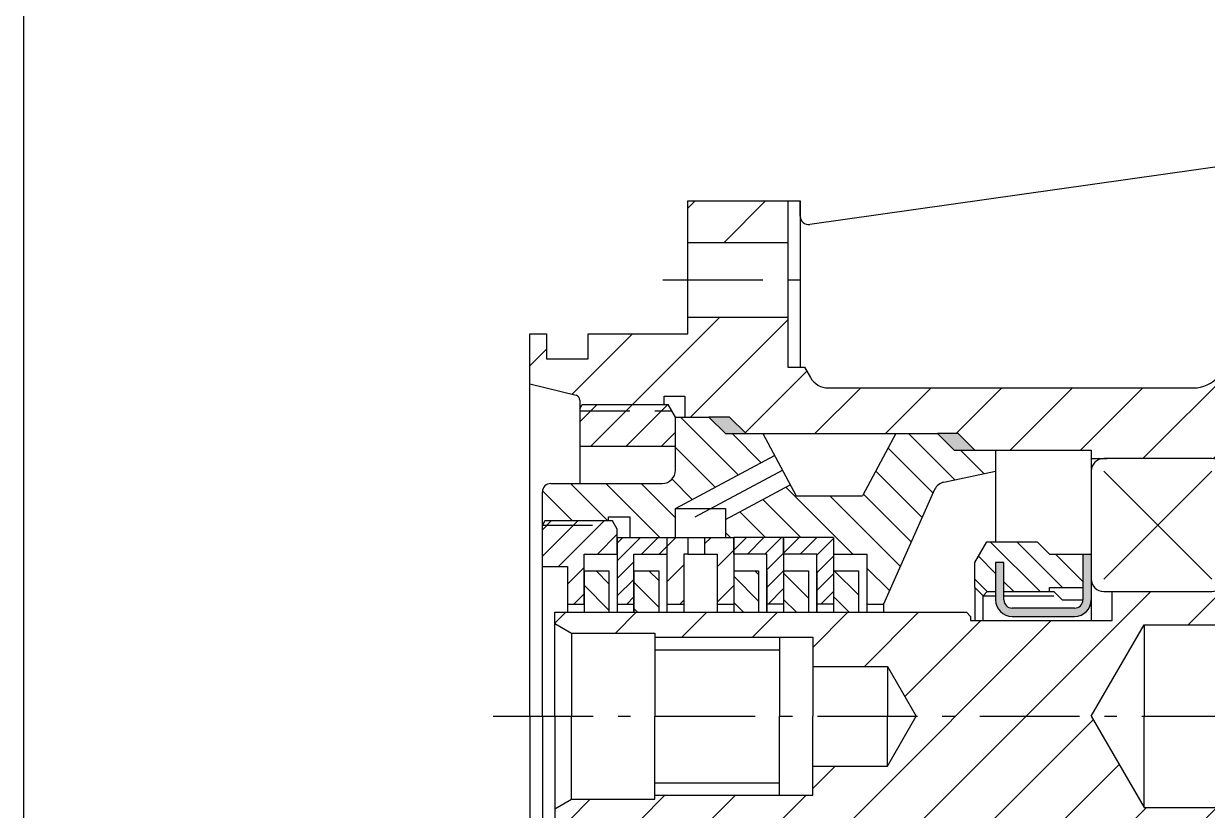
# Model space of a CAD drawing. Extents: x 0 to 841, y 0 to 594.
# Drawn here: x 440.5 to 535.4, y 468.1 to 531.2 of the extents above; entities that cross this region are included whole.
import ezdxf

# ---------------------------------------------------------------- set-up
doc = ezdxf.new("R2010")
doc.units = 0
doc.header["$MEASUREMENT"] = 0
for name, pattern in [('K5LT_AXLED', [13, 8, -2, 1, -2]), ('K5LT_BASIC', [0]), ('K5LT_DASHED', [6, 4, -2]), ('K5LT_THIN', [0])]:
    doc.linetypes.add(name, pattern=pattern)
doc.layers.add('LAYER0VIEW0', color=7, linetype='Continuous')
pattern_1 = [(45, (0, 0), (-1.414213562373095, 1.414213562373095), [])]
pattern_2 = [(45, (0, 0), (-0.7071067811865475, 0.7071067811865476), [])]
pattern_3 = [(-45, (0, 0), (1.060660171779821, 1.060660171779821), [])]
pattern_4 = [(-45, (0, 0), (1.414213562373095, 1.414213562373095), [])]
pattern_5 = [(45, (0, 0), (-2.82842712474619, 2.82842712474619), [])]

# ---------------------------------------------------------------- blocks, each defined once
blk = doc.blocks.new('*U165')
at = {"layer": 'LAYER0VIEW0', "color": 5, "linetype": 'K5LT_BASIC'}
for p, q in [((-1, 31.66666666666669), (-9.666666666666629, 31.66666666666669)), ((-10.66666666666663, 30.66666666666669), (-10.66666666666663, 22)), ((0, 22), (0, 30.66666666666669)), ((-9.666666666666629, 21), (-1, 21)), ((-9.666666666666629, 1), (-1, 1)), ((-10.66666666666663, -8.666666666666686), (-10.66666666666663, 0)), ((0, 0), (0, -8.666666666666686)), ((-1, -9.666666666666686), (-9.666666666666629, -9.666666666666686))]:
    blk.add_line(p, q, dxfattribs=at)
at = {"layer": 'LAYER0VIEW0', "color": 7, "linetype": 'K5LT_THIN'}
for p, q in [((-1, 22), (-9.666666666666629, 30.66666666666669)), ((-1, 30.66666666666669), (-9.666666666666629, 22)), ((-1, 0), (-9.666666666666629, -8.666666666666686)), ((-1, -8.666666666666686), (-9.666666666666629, 2.411265631607762e-16))]:
    blk.add_line(p, q, dxfattribs=at)
at = {"layer": 'LAYER0VIEW0', "color": 5, "linetype": 'K5LT_BASIC'}
for centre, start, end in [((-9.666666666666629, 30.66666666666669), 90, 180), ((-1, 30.66666666666669), 0, 90), ((-9.666666666666629, 22), 180, 270), ((-1, 22), 270, 0), ((-9.666666666666629, 0), 90, 180), ((-1, 0), 0, 90), ((-9.666666666666629, -8.666666666666686), 180, 270), ((-1, -8.666666666666686), 270, 0)]:
    blk.add_arc(centre, 1, start, end, dxfattribs=at)

msp = doc.modelspace()

# ---------------------------------------------------------------- hatches: boundary and pattern name
at = {"layer": 'LAYER0VIEW0'}
h = msp.add_hatch(dxfattribs=at)
h.set_pattern_fill('МЕТАЛЛ', color=256, style=0, pattern_type=0)
h.set_pattern_definition(pattern_5)
edge = h.paths.add_edge_path()
edge.add_line((598.8949684159678, 505.9637121768764), (610.2283017493011, 512.8446645578288))
edge.add_line((610.2283017493011, 512.8446645578288), (610.2283017493011, 515.8925242810399))
edge.add_arc((611.2949684159677, 515.8925242810399), 1.066666666666667, 450, 540, ccw=False)
edge.add_line((611.2949684159677, 516.9591909477066), (619.828301749301, 516.9591909477066))
edge.add_arc((619.8283017493012, 515.8925242810399), 1.066666666666667, 360, 450, ccw=False)
edge.add_line((620.8949684159678, 515.8925242810399), (620.8949684159678, 513.6258576143732))
edge.add_line((620.8949684159678, 513.6258576143732), (644.2283017493011, 513.6258576143732))
edge.add_line((644.2283017493011, 513.6258576143732), (647.5616350826346, 516.9591909477066))
edge.add_line((647.5616350826346, 516.9591909477066), (649.2283017493011, 516.9591909477066))
edge.add_line((649.2283017493011, 516.9591909477066), (651.2283017493011, 516.9591909477066))
edge.add_line((651.2283017493011, 516.9591909477066), (651.2283017493011, 525.6258576143732))
edge.add_line((651.2283017493011, 525.6258576143732), (640.5616350826346, 525.6258576143732))
edge.add_line((640.5616350826346, 525.6258576143732), (640.5616350826346, 523.6258576143732))
edge.add_line((640.5616350826346, 523.6258576143732), (640.5616350826346, 522.9591909477065))
edge.add_line((640.5616350826346, 522.9591909477066), (639.2283017493011, 522.9591909477066))
edge.add_line((639.2283017493011, 522.9591909477066), (627.6165110274115, 518.8950641950453))
edge.add_arc((627.065926986198, 520.4681614556553), 1.666666666666667, 585, 649.2900462191919, ccw=False)
edge.add_line((625.8874156842204, 519.2896501536777), (624.3322568070274, 520.8448090308707))
edge.add_arc((622.4466387238632, 518.9591909477066), 2.666666666666667, 45.00000000000174, 90)
edge.add_line((622.4466387238632, 521.6258576143732), (610.2178748901914, 521.6258576143732))
edge.add_arc((610.2178748901914, 516.29252428104), 5.333333333333333, 90, 167.7694650005622)
edge.add_arc((603.0509852493814, 517.8460591709686), 2, 661.2637316943815, 707.7694650005603, ccw=False)
edge.add_line((604.088941517865, 516.136484140525), (596.0399820913159, 511.249615917263))
edge.add_arc((595.0020258228323, 512.9591909477066), 2, 630, 661.2637316943815, ccw=False)
edge.add_line((595.0020258228323, 510.9591909477066), (587.5616350826346, 510.9591909477066))
edge.add_arc((587.5616350826346, 508.9591909477066), 2, 90, 180)
edge.add_line((585.5616350826346, 508.9591909477066), (585.5616350826346, 501.6258576143733))
edge.add_arc((583.5616350826346, 501.6258576143733), 2, 270, 360, ccw=False)
edge.add_line((583.5616350826346, 499.6258576143733), (578.8949684159678, 499.6258576143733))
edge.add_arc((578.8949684159678, 517.6338293937199), 18.00797177934661, 560.1363034282481, 630, ccw=False)
edge.add_arc((549.7823181086588, 506.9591909477066), 13.00000000000002, 20.13630342824821, 188.5652811075507)
edge.add_arc((534.2903847238291, 504.6258576143733), 2.666666666666667, 270, 368.5652811075505, ccw=False)
edge.add_line((534.2903847238291, 501.9591909477066), (505.0222110495703, 501.9591909477066))
edge.add_arc((505.0222110495703, 503.6258576143733), 1.666666666666667, 570.000000000001, 630, ccw=False)
edge.add_line((503.5788353765962, 502.7925242810399), (503.0977101522714, 503.6258576143733))
edge.add_line((503.0977101522714, 503.6258576143733), (501.7643768189381, 503.6258576143733))
edge.add_line((501.7643768189381, 503.6258576143733), (501.7643768189381, 507.6258576143733))
edge.add_line((501.7643768189381, 507.6258576143733), (493.7643768189381, 507.6258576143733))
edge.add_line((493.7643768189381, 507.6258576143733), (493.7643768189381, 506.2925242810399))
edge.add_line((493.7643768189381, 506.2925242810399), (485.7643768189381, 506.2925242810399))
edge.add_line((485.7643768189381, 506.2925242810399), (485.7643768189381, 504.2925242810399))
edge.add_line((485.7643768189381, 504.2925242810399), (482.4310434856048, 504.2925242810399))
edge.add_line((482.4310434856048, 504.2925242810399), (482.4310434856048, 506.2925242810399))
edge.add_line((482.4310434856048, 506.2925242810399), (481.0977101522714, 506.2925242810399))
edge.add_line((481.0977101522714, 506.2925242810399), (481.0977101522714, 502.2925242810399))
edge.add_line((481.0977101522714, 502.2925242810399), (484.7947244022859, 501.3682707185363))
edge.add_arc((484.6977101522715, 500.9802137184782), 0.4, 360, 435.96375653206564, ccw=False)
edge.add_line((485.0977101522714, 500.9802137184782), (485.0977101522714, 500.2925242810399))
edge.add_line((485.0977101522714, 500.2925242810399), (485.2901602420012, 500.6258576143733))
edge.add_line((485.2901602420014, 500.6258576143733), (491.8536932164153, 500.6258576143733))
edge.add_line((491.8536932164151, 500.6258576143733), (491.8536932164151, 501.2925242810399))
edge.add_line((491.8536932164151, 501.2925242810399), (493.5203598830818, 501.2925242810399))
edge.add_line((493.5203598830818, 501.2925242810399), (493.5203598830818, 499.6258576143733))
edge.add_line((493.5203598830818, 499.6258576143733), (495.4310434856046, 499.6258576143733))
edge.add_line((495.4310434856048, 499.6258576143733), (497.0977101522714, 499.6258576143733))
edge.add_line((497.0977101522714, 499.6258576143733), (498.4310434856048, 498.2925242810398))
edge.add_line((498.4310434856048, 498.2925242810399), (513.7643768189381, 498.2925242810399))
edge.add_line((513.7643768189381, 498.2925242810399), (515.4310434856048, 498.2925242810399))
edge.add_line((515.4310434856048, 498.2925242810399), (516.7643768189381, 496.9591909477066))
edge.add_line((516.7643768189381, 496.9591909477066), (526.0977101522714, 496.9591909477066))
edge.add_line((526.0977101522714, 496.9591909477066), (526.0977101522714, 496.2925242810399))
edge.add_line((526.0977101522714, 496.2925242810399), (527.0977101522714, 496.2925242810399))
edge.add_line((527.0977101522714, 496.2925242810399), (535.7643768189381, 496.2925242810399))
edge.add_line((535.7643768189381, 496.2925242810399), (538.7643768189381, 496.2925242810399))
edge.add_line((538.7643768189381, 496.2925242810399), (540.280070984246, 494.776830115732))
edge.add_arc((543.1084981089924, 497.6052572404781), 4, 224.9999999999994, 239.0362434679277)
edge.add_line((541.0505150872822, 494.175285537628), (550.2995616260401, 488.6258576143732))
edge.add_line((550.2995616260401, 488.6258576143733), (556.4310434856048, 488.6258576143733))
edge.add_line((556.4310434856048, 488.6258576143733), (556.4310434856048, 490.9591909477066))
edge.add_line((556.4310434856048, 490.9591909477066), (545.157639004463, 497.7232336363917))
edge.add_arc((548.5876107073133, 503.439853141142), 6.666666666666666, 584.9999999999995, 599.0362434679258, ccw=False)
edge.add_line((543.8735654994026, 498.7258079332317), (542.7112502967933, 499.8881231358411))
edge.add_arc((549.7823181086588, 506.9591909477066), 10, 380.1363034282479, 584.9999999999995, ccw=False)
edge.add_arc((578.8949684159678, 517.6338293937199), 21.00797177934664, 200.1363034282481, 257.8524301788234)
edge.add_line((574.4742547149814, 497.0962499682925), (577.5146797418994, 496.4417985212696))
edge.add_arc((578.9175483759014, 502.9591909477066), 6.666666666666666, 257.8524301788222, 270)
edge.add_line((578.9175483759014, 496.2925242810399), (591.8081721895566, 496.2925242810399))
edge.add_line((591.8081721895566, 496.2925242810399), (591.8081721895566, 496.6258576143733))
edge.add_line((591.8081721895566, 496.6258576143733), (590.2283017493011, 497.613276639533))
edge.add_line((590.2283017493011, 497.6132766395329), (590.2283017493011, 499.2925242810399))
edge.add_line((590.2283017493011, 499.2925242810399), (590.2283017493011, 504.2925242810399))
edge.add_line((590.2283017493011, 504.2925242810399), (591.5616350826346, 504.2925242810399))
edge.add_line((591.5616350826346, 504.2925242810399), (591.5616350826346, 505.9591909477066))
edge.add_line((591.5616350826346, 505.9591909477066), (593.2283017493011, 505.9591909477066))
edge.add_line((593.2283017493011, 505.9591909477066), (593.2283017493011, 505.6258576143733))
edge.add_line((593.2283017493011, 505.6258576143733), (598.2283017493011, 505.6258576143733))
edge.add_line((598.2283017493011, 505.6258576143733), (598.8949684159678, 504.9591909477066))
edge.add_line((598.8949684159678, 504.9591909477066), (598.8949684159678, 505.6258576143733))
edge.add_line((598.8949684159678, 505.6258576143733), (598.8949684159678, 505.9637121768764))
h = msp.add_hatch(dxfattribs=at)
h.set_pattern_fill('МЕТАЛЛ', color=256, style=0, pattern_type=0)
h.set_pattern_definition(pattern_5)
edge = h.paths.add_edge_path()
edge.add_line((526.0977101522714, 483.2925242810399), (517.4310434856048, 483.2925242810399))
edge.add_line((517.4310434856048, 483.2925242810399), (516.4310434856048, 483.2925242810399))
edge.add_line((516.4310434856048, 483.2925242810399), (516.4310434856048, 483.6258576143733))
edge.add_line((516.4310434856048, 483.6258576143733), (516.0977101522714, 483.9591909477066))
edge.add_line((516.0977101522714, 483.9591909477066), (483.0977101522714, 483.9591909477066))
edge.add_line((483.0977101522714, 483.9591909477066), (483.0977101522714, 483.0623246399594))
edge.add_line((483.0977101522714, 483.0623246399594), (484.4310434856048, 482.2925242810398))
edge.add_line((484.4310434856048, 482.2925242810399), (491.0977101522714, 482.2925242810399))
edge.add_line((491.0977101522714, 482.2925242810399), (491.0977101522714, 481.9591909477066))
edge.add_line((491.0977101522714, 481.9591909477066), (503.7643768189381, 481.9591909477066))
edge.add_line((503.7643768189381, 481.9591909477066), (503.7643768189381, 479.6258576143733))
edge.add_line((503.7643768189381, 479.6258576143733), (509.7643768189381, 479.6258576143733))
edge.add_line((509.7643768189381, 479.6258576143733), (512.0737778956965, 475.6258576143733))
edge.add_line((512.0737778956965, 475.6258576143733), (509.7643768189381, 471.6258576143733))
edge.add_line((509.7643768189381, 471.6258576143733), (503.7643768189381, 471.6258576143733))
edge.add_line((503.7643768189381, 471.6258576143733), (503.7643768189381, 469.2925242810399))
edge.add_line((503.7643768189381, 469.2925242810399), (491.0977101522714, 469.2925242810399))
edge.add_line((491.0977101522714, 469.2925242810399), (491.0977101522714, 468.9591909477066))
edge.add_line((491.0977101522714, 468.9591909477066), (484.4310434856048, 468.9591909477066))
edge.add_line((484.4310434856048, 468.9591909477066), (483.0977101522714, 468.189390588787))
edge.add_line((483.0977101522714, 468.1893905887871), (483.0977101522714, 467.2925242810399))
edge.add_line((483.0977101522714, 467.2925242810399), (516.0977101522714, 467.2925242810399))
edge.add_line((516.0977101522714, 467.2925242810399), (516.4310434856048, 467.6258576143733))
edge.add_line((516.4310434856048, 467.6258576143733), (516.4310434856048, 467.9591909477066))
edge.add_line((516.4310434856048, 467.9591909477066), (517.4310434856048, 467.9591909477066))
edge.add_line((517.4310434856048, 467.9591909477066), (517.4310434856048, 465.9591909477066))
edge.add_line((517.4310434856048, 465.9591909477066), (517.7643768189381, 465.6258576143733))
edge.add_line((517.7643768189381, 465.6258576143733), (523.0977101522714, 465.6258576143733))
edge.add_line((523.0977101522714, 465.6258576143733), (523.7643768189381, 466.29252428104))
edge.add_line((523.7643768189381, 466.2925242810399), (526.0977101522714, 466.2925242810399))
edge.add_line((526.0977101522714, 466.2925242810399), (526.0977101522714, 465.6258576143733))
edge.add_line((526.0977101522714, 465.6258576143733), (527.0977101522714, 465.6258576143733))
edge.add_line((527.0977101522714, 465.6258576143733), (535.7643768189381, 465.6258576143733))
edge.add_line((535.7643768189381, 465.6258576143733), (536.7643768189381, 465.6258576143733))
edge.add_line((536.7643768189381, 465.6258576143733), (560.7643768189381, 465.6258576143733))
edge.add_line((560.7643768189381, 465.6258576143733), (612.5616350826343, 465.6258576143733))
edge.add_line((612.5616350826346, 465.6258576143733), (627.2283017493011, 465.6258576143733))
edge.add_line((627.2283017493011, 465.6258576143733), (627.2283017493011, 463.9591909477066))
edge.add_line((627.2283017493011, 463.9591909477066), (636.5616350826346, 463.9591909477066))
edge.add_line((636.5616350826346, 463.9591909477066), (637.8949684159678, 463.9591909477066))
edge.add_line((637.8949684159678, 463.9591909477066), (646.5616350826346, 463.9591909477066))
edge.add_arc((646.5616350826346, 462.6258576143733), 1.333333333333333, 360, 450, ccw=False)
edge.add_line((647.8949684159678, 462.6258576143733), (647.8949684159678, 460.9591909477066))
edge.add_line((647.8949684159678, 460.9591909477066), (665.2283017493011, 460.9591909477066))
edge.add_arc((668.1076120941287, 456.0166622120744), 5.720054052575112, 342.4570964103727, 480.2232870814474, ccw=False)
edge.add_arc((756.8600549698186, 427.9600417034263), 87.36146973581641, 162.4570964103733, 172.6314406768663)
edge.add_arc((669.2283017493011, 439.2925242810399), 1, 630, 712.6314406768681, ccw=False)
edge.add_line((669.2283017493011, 438.2925242810399), (669.2283017493011, 433.6258576143733))
edge.add_arc((669.2283017493011, 432.6258576143733), 1, 360, 450, ccw=False)
edge.add_line((670.2283017493011, 432.6258576143733), (670.2283017493011, 431.6258576143733))
edge.add_line((670.2283017493011, 431.6258576143733), (671.5616350826346, 431.6258576143733))
edge.add_line((671.5616350826346, 431.6258576143733), (671.5616350826346, 433.6258576143733))
edge.add_arc((703.6828472038466, 433.6258576143733), 32.1212121212122, 454.97910584399864, 540, ccw=False)
edge.add_line((700.8949684159678, 465.6258576143733), (700.8949684159678, 467.2925242810399))
edge.add_line((700.8949684159678, 467.2925242810399), (699.2283017493011, 467.2925242810399))
edge.add_line((699.2283017493011, 467.2925242810399), (698.2283017493011, 467.2925242810399))
edge.add_line((698.2283017493011, 467.2925242810399), (697.5616350826346, 467.9591909477065))
edge.add_line((697.5616350826346, 467.9591909477066), (697.2283017493011, 467.6258576143732))
edge.add_line((697.2283017493011, 467.6258576143733), (689.8949684159678, 467.6258576143733))
edge.add_line((689.8949684159678, 467.6258576143733), (689.2283017493011, 468.29252428104))
edge.add_line((689.2283017493011, 468.2925242810399), (687.5616350826346, 468.2925242810399))
edge.add_line((687.5616350826346, 468.2925242810399), (687.5616350826346, 467.6258576143733))
edge.add_line((687.5616350826346, 467.6258576143733), (683.5616350826346, 467.6258576143733))
edge.add_line((683.5616350826346, 467.6258576143733), (681.5616350826346, 465.6258576143733))
edge.add_line((681.5616350826346, 465.6258576143733), (654.8949684159678, 465.6258576143733))
edge.add_line((654.8949684159678, 465.6258576143733), (652.2283017493011, 468.29252428104))
edge.add_line((652.2283017493011, 468.2925242810399), (530.3316121263289, 468.2925242810399))
edge.add_line((530.3316121263287, 468.2925242810399), (526.0977101522714, 475.6258576143733))
edge.add_line((526.0977101522714, 475.6258576143733), (530.3316121263287, 482.9591909477066))
edge.add_line((530.3316121263287, 482.9591909477066), (652.2283017493011, 482.9591909477066))
edge.add_line((652.2283017493011, 482.9591909477066), (654.8949684159678, 485.6258576143733))
edge.add_line((654.8949684159678, 485.6258576143733), (681.5616350826346, 485.6258576143733))
edge.add_line((681.5616350826346, 485.6258576143733), (683.5616350826346, 483.6258576143733))
edge.add_line((683.5616350826346, 483.6258576143733), (687.5616350826346, 483.6258576143733))
edge.add_line((687.5616350826346, 483.6258576143733), (687.5616350826346, 482.9591909477066))
edge.add_line((687.5616350826346, 482.9591909477066), (689.2283017493011, 482.9591909477066))
edge.add_line((689.2283017493011, 482.9591909477066), (689.8949684159678, 483.6258576143733))
edge.add_line((689.8949684159678, 483.6258576143733), (697.2283017493011, 483.6258576143733))
edge.add_line((697.2283017493011, 483.6258576143733), (697.5616350826346, 483.2925242810398))
edge.add_line((697.5616350826346, 483.2925242810399), (698.2283017493011, 483.9591909477065))
edge.add_line((698.2283017493011, 483.9591909477066), (699.2283017493011, 483.9591909477066))
edge.add_line((699.2283017493011, 483.9591909477066), (700.8949684159678, 483.9591909477066))
edge.add_line((700.8949684159678, 483.9591909477066), (700.8949684159678, 485.6258576143732))
edge.add_arc((703.6828472038466, 517.6258576143732), 32.1212121212122, 540, 625.0208941560014, ccw=False)
edge.add_line((671.5616350826346, 517.6258576143732), (671.5616350826346, 519.6258576143732))
edge.add_line((671.5616350826346, 519.6258576143732), (670.2283017493011, 519.6258576143732))
edge.add_line((670.2283017493011, 519.6258576143732), (670.2283017493011, 518.6258576143732))
edge.add_arc((669.2283017493011, 518.6258576143732), 1, 270, 360, ccw=False)
edge.add_line((669.2283017493011, 517.6258576143732), (669.2283017493011, 512.9591909477065))
edge.add_arc((669.2283017493011, 511.9591909477066), 1, 367.3685593231277, 450, ccw=False)
edge.add_arc((756.8600549698186, 523.2916735253202), 87.36146973581641, 187.3685593231336, 197.5429035896267)
edge.add_arc((668.1076120941287, 495.2350530166721), 5.720054052575112, 239.77671291855262, 377.5429035896268, ccw=False)
edge.add_line((665.2283017493011, 490.2925242810399), (647.8949684159678, 490.2925242810399))
edge.add_line((647.8949684159678, 490.2925242810399), (647.8949684159678, 488.6258576143733))
edge.add_arc((646.5616350826346, 488.6258576143733), 1.333333333333333, 270, 360, ccw=False)
edge.add_line((646.5616350826346, 487.2925242810399), (637.8949684159678, 487.2925242810399))
edge.add_line((637.8949684159678, 487.2925242810399), (636.5616350826346, 487.2925242810399))
edge.add_line((636.5616350826346, 487.2925242810399), (627.2283017493011, 487.2925242810399))
edge.add_line((627.2283017493011, 487.2925242810399), (627.2283017493011, 485.6258576143733))
edge.add_line((627.2283017493011, 485.6258576143733), (612.5616350826346, 485.6258576143733))
edge.add_line((612.5616350826346, 485.6258576143733), (560.7643768189383, 485.6258576143733))
edge.add_line((560.7643768189381, 485.6258576143733), (536.7643768189381, 485.6258576143733))
edge.add_line((536.7643768189381, 485.6258576143733), (535.7643768189381, 485.6258576143733))
edge.add_line((535.7643768189381, 485.6258576143733), (527.7643768189381, 485.6258576143733))
edge.add_line((527.7643768189381, 485.6258576143733), (527.7643768189381, 483.2925242810399))
edge.add_line((527.7643768189381, 483.2925242810399), (526.0977101522714, 483.2925242810399))
h = msp.add_hatch(dxfattribs=at)
h.set_pattern_fill('МЕТАЛЛ', color=256, style=0, pattern_type=0)
h.set_pattern_definition(pattern_5)
h.paths.add_polyline_path([(501.7643768189381, 516.9591909477066), (493.7643768189381, 516.9591909477066), (493.7643768189381, 513.6258576143732), (501.7643768189381, 513.6258576143732)])
h = msp.add_hatch(dxfattribs=at)
h.set_pattern_fill('МЕТАЛЛ', color=256, style=0, pattern_type=0)
h.set_pattern_definition(pattern_1)
h.paths.add_polyline_path([(485.0977101522714, 497.2925242810399), (492.7643768189381, 497.2925242810399), (492.7643768189381, 499.6258576143733), (492.1870265497483, 500.6258576143733), (485.2901602420014, 500.6258576143733), (485.0977101522714, 500.2925242810399)])
h = msp.add_hatch(dxfattribs=at)
h.set_pattern_fill('МЕТАЛЛ', color=256, style=0, pattern_type=0)
h.set_pattern_definition(pattern_4)
edge = h.paths.add_edge_path()
edge.add_line((492.7643768189381, 492.2925242810399), (500.7055532895264, 496.527818398687))
edge.add_line((500.7055532895264, 496.527818398687), (499.7643768189381, 498.2925242810399))
edge.add_line((499.7643768189381, 498.2925242810399), (498.4310434856048, 498.2925242810399))
edge.add_line((498.4310434856048, 498.2925242810399), (496.7643768189381, 498.2925242810399))
edge.add_line((496.7643768189381, 498.2925242810399), (495.4310434856048, 499.6258576143732))
edge.add_line((495.4310434856048, 499.6258576143733), (492.7643768189381, 499.6258576143733))
edge.add_line((492.7643768189381, 499.6258576143733), (492.7643768189381, 495.3591909477066))
edge.add_arc((491.6977101522715, 495.3591909477066), 1.066666666666667, 270, 360, ccw=False)
edge.add_line((491.6977101522715, 494.2925242810399), (482.7643768189381, 494.2925242810399))
edge.add_arc((482.7643768189381, 493.6258576143733), 0.6666666666666666, 90, 180)
edge.add_line((482.0977101522714, 493.6258576143733), (482.0977101522714, 490.9591909477066))
edge.add_line((482.0977101522714, 490.9591909477066), (482.2901602420012, 491.2925242810399))
edge.add_line((482.2901602420014, 491.2925242810399), (487.3794766394784, 491.2925242810399))
edge.add_line((487.3794766394784, 491.2925242810399), (487.3794766394784, 491.6258576143733))
edge.add_line((487.3794766394784, 491.6258576143733), (489.0977101522714, 491.6258576143733))
edge.add_line((489.0977101522714, 491.6258576143733), (489.0977101522714, 489.9591909477066))
edge.add_line((489.0977101522714, 489.9591909477066), (492.0977101522714, 489.9591909477066))
edge.add_line((492.0977101522714, 489.9591909477066), (492.7643768189381, 489.9591909477066))
edge.add_line((492.7643768189381, 489.9591909477066), (492.7643768189381, 492.2925242810399))
for points in [[(498.4310434856048, 498.2925242810399), (497.0977101522714, 499.6258576143733), (495.4310434856048, 499.6258576143733), (496.7643768189381, 498.2925242810399)], [(513.7643768189381, 498.2925242810399), (515.0977101522714, 496.9591909477066), (516.7643768189381, 496.9591909477066), (515.4310434856048, 498.2925242810399)]]:
    msp.add_hatch(color=1, dxfattribs=at).paths.add_polyline_path(points)
h = msp.add_hatch(dxfattribs=at)
h.set_pattern_fill('МЕТАЛЛ', color=256, style=0, pattern_type=0)
h.set_pattern_definition(pattern_4)
edge = h.paths.add_edge_path()
edge.add_line((502.4310434856048, 493.2925242810399), (501.9604552503107, 494.1748772222165))
edge.add_line((501.9604552503107, 494.1748772222165), (496.7643768189383, 491.4036353921512))
edge.add_line((496.7643768189381, 491.4036353921511), (496.7643768189381, 489.9591909477066))
edge.add_line((496.7643768189381, 489.9591909477066), (497.4310434856048, 489.9591909477066))
edge.add_line((497.4310434856048, 489.9591909477066), (501.4310434856048, 489.9591909477066))
edge.add_line((501.4310434856048, 489.9591909477066), (505.4310434856048, 489.9591909477066))
edge.add_line((505.4310434856048, 489.9591909477066), (505.4310434856048, 488.6258576143733))
edge.add_line((505.4310434856048, 488.6258576143733), (508.0977101522714, 488.6258576143733))
edge.add_line((508.0977101522714, 488.6258576143733), (508.0977101522714, 484.6258576143733))
edge.add_line((508.0977101522714, 484.6258576143733), (509.4310434856048, 484.6258576143733))
edge.add_line((509.4310434856048, 484.6258576143733), (513.5432087590026, 493.7991493781066))
edge.add_arc((514.5165520384852, 493.3628230804075), 1.066666666666667, 462.0947570770147, 515.8544580395778, ccw=False)
edge.add_line((514.2930543438389, 494.4058123220901), (518.4310434856048, 495.2925242810399))
edge.add_line((518.4310434856048, 495.2925242810399), (518.4310434856048, 496.9591909477066))
edge.add_line((518.4310434856048, 496.9591909477066), (516.7643768189381, 496.9591909477066))
edge.add_line((516.7643768189381, 496.9591909477066), (515.0977101522714, 496.9591909477066))
edge.add_line((515.0977101522714, 496.9591909477066), (513.7643768189381, 498.2925242810398))
edge.add_line((513.7643768189381, 498.2925242810399), (510.4310434856048, 498.2925242810399))
edge.add_line((510.4310434856048, 498.2925242810399), (507.7643768189381, 493.2925242810398))
edge.add_line((507.7643768189381, 493.2925242810399), (502.4310434856048, 493.2925242810399))
h = msp.add_hatch(dxfattribs=at)
h.set_pattern_fill('МЕТАЛЛ', color=256, style=0, pattern_type=0)
h.set_pattern_definition([(45, (0, 0), (-1.060660171779821, 1.060660171779821), [])])
h.paths.add_polyline_path([(482.0977101522714, 487.6258576143733), (484.0977101522714, 487.6258576143733), (484.0977101522714, 484.6258576143733), (485.4310434856048, 484.6258576143733), (485.4310434856048, 488.6258576143733), (488.0977101522714, 488.6258576143733), (488.0977101522714, 490.6258576143733), (487.7128099728117, 491.2925242810399), (482.2901602420014, 491.2925242810399), (482.0977101522714, 490.9591909477066)])
h = msp.add_hatch(dxfattribs=at)
h.set_pattern_fill('МЕТАЛЛ', color=256, style=0, pattern_type=0)
h.set_pattern_definition(pattern_2)
h.paths.add_polyline_path([(489.0977101522714, 489.9591909477066), (488.0977101522714, 489.9591909477066), (488.0977101522714, 488.6258576143733), (488.0977101522714, 484.6258576143733), (489.4310434856048, 484.6258576143733), (489.4310434856048, 488.6258576143733), (492.0977101522714, 488.6258576143733), (492.0977101522714, 489.9591909477066)])
h = msp.add_hatch(dxfattribs=at)
h.set_pattern_fill('МЕТАЛЛ', color=256, style=0, pattern_type=0)
h.set_pattern_definition(pattern_1)
h.paths.add_polyline_path([(493.4310434856048, 484.6258576143733), (493.4310434856048, 488.6258576143733), (493.7643768189381, 488.6258576143733), (493.7643768189381, 489.9591909477066), (492.0977101522714, 489.9591909477066), (492.0977101522714, 488.6258576143733), (492.0977101522714, 484.6258576143733)])
h = msp.add_hatch(dxfattribs=at)
h.set_pattern_fill('МЕТАЛЛ', color=256, style=0, pattern_type=0)
h.set_pattern_definition(pattern_1)
h.paths.add_polyline_path([(495.0977101522714, 488.6258576143733), (496.0977101522714, 488.6258576143733), (496.0977101522714, 484.6258576143733), (497.4310434856048, 484.6258576143733), (497.4310434856048, 489.9591909477066), (495.0977101522714, 489.9591909477066)])
h = msp.add_hatch(dxfattribs=at)
h.set_pattern_fill('МЕТАЛЛ', color=256, style=0, pattern_type=0)
h.set_pattern_definition(pattern_2)
h.paths.add_polyline_path([(500.4310434856048, 489.9591909477066), (501.4310434856048, 489.9591909477066), (501.4310434856048, 488.6258576143733), (501.4310434856048, 484.6258576143733), (500.0977101522714, 484.6258576143733), (500.0977101522714, 488.6258576143733), (497.4310434856048, 488.6258576143733), (497.4310434856048, 489.9591909477066)])
h = msp.add_hatch(dxfattribs=at)
h.set_pattern_fill('МЕТАЛЛ', color=256, style=0, pattern_type=0)
h.set_pattern_definition(pattern_2)
h.paths.add_polyline_path([(504.4310434856048, 489.9591909477066), (505.4310434856048, 489.9591909477066), (505.4310434856048, 488.6258576143733), (505.4310434856048, 484.6258576143733), (504.0977101522714, 484.6258576143733), (504.0977101522714, 488.6258576143733), (501.4310434856048, 488.6258576143733), (501.4310434856048, 489.9591909477066)])
h = msp.add_hatch(dxfattribs=at)
h.set_pattern_fill('МЕТАЛЛ', color=256, style=0, pattern_type=0)
h.set_pattern_definition(pattern_3)
h.paths.add_polyline_path([(519.0977101522714, 487.9591909477066), (519.0977101522714, 485.6258576143733), (522.7643768189381, 485.6258576143733), (522.7643768189381, 485.9591909477066), (525.4310434856048, 485.9591909477066), (525.4310434856048, 488.6258576143733), (522.7643768189381, 488.6258576143733), (521.7643768189381, 489.6258576143733), (517.7266272675876, 489.6258576143733), (516.7643768189381, 487.9591909477066), (516.7643768189381, 485.9591909477066), (517.4310434856048, 485.2925242810399), (517.7643768189381, 485.6258576143733), (518.4310434856048, 485.6258576143733), (518.4310434856048, 487.9591909477066)])
h = msp.add_hatch(color=1, dxfattribs=at)
edge = h.paths.add_edge_path()
edge.add_line((518.4310434856048, 487.9591909477066), (518.4310434856048, 484.9591909477066))
edge.add_arc((519.7643768189381, 484.9591909477066), 1.333333333333331, 180, 270)
edge.add_line((519.7643768189381, 483.6258576143733), (524.7643768189381, 483.6258576143733))
edge.add_arc((524.7643768189381, 484.9591909477066), 1.333333333333331, 270, 360)
edge.add_line((526.0977101522714, 484.9591909477066), (526.0977101522714, 486.6258576143733))
edge.add_line((526.0977101522714, 486.6258576143733), (526.0977101522714, 488.6258576143733))
edge.add_line((526.0977101522714, 488.6258576143733), (525.4310434856048, 488.6258576143733))
edge.add_line((525.4310434856048, 488.6258576143733), (525.4310434856048, 484.9591909477066))
edge.add_arc((524.7643768189381, 484.9591909477066), 0.6666666666666666, 270, 360, ccw=False)
edge.add_line((524.7643768189381, 484.2925242810399), (519.7643768189381, 484.2925242810399))
edge.add_arc((519.7643768189381, 484.9591909477066), 0.6666666666666666, 540, 630, ccw=False)
edge.add_line((519.0977101522714, 484.9591909477066), (519.0977101522714, 487.9591909477066))
edge.add_line((519.0977101522714, 487.9591909477066), (518.4310434856048, 487.9591909477066))
h = msp.add_hatch(dxfattribs=at)
h.set_pattern_fill('МЕТАЛЛ', color=256, style=0, pattern_type=0)
h.set_pattern_definition(pattern_3)
h.paths.add_polyline_path([(487.4310434856048, 483.9591909477066), (487.4310434856048, 487.2925242810399), (485.4310434856048, 487.2925242810399), (485.4310434856048, 484.6258576143733), (485.4310434856048, 483.9591909477066)])
h = msp.add_hatch(dxfattribs=at)
h.set_pattern_fill('МЕТАЛЛ', color=256, style=0, pattern_type=0)
h.set_pattern_definition(pattern_3)
h.paths.add_polyline_path([(491.4310434856048, 483.9591909477066), (491.4310434856048, 487.2925242810399), (489.4310434856048, 487.2925242810399), (489.4310434856048, 484.6258576143733), (489.4310434856048, 483.9591909477066)])
h = msp.add_hatch(dxfattribs=at)
h.set_pattern_fill('МЕТАЛЛ', color=256, style=0, pattern_type=0)
h.set_pattern_definition(pattern_3)
h.paths.add_polyline_path([(499.4310434856048, 483.9591909477066), (499.4310434856048, 487.2925242810399), (497.4310434856048, 487.2925242810399), (497.4310434856048, 484.6258576143733), (497.4310434856048, 483.9591909477066)])
h = msp.add_hatch(dxfattribs=at)
h.set_pattern_fill('МЕТАЛЛ', color=256, style=0, pattern_type=0)
h.set_pattern_definition(pattern_3)
h.paths.add_polyline_path([(503.4310434856048, 483.9591909477066), (503.4310434856048, 487.2925242810399), (501.4310434856048, 487.2925242810399), (501.4310434856048, 484.6258576143733), (501.4310434856048, 483.9591909477066)])
h = msp.add_hatch(dxfattribs=at)
h.set_pattern_fill('МЕТАЛЛ', color=256, style=0, pattern_type=0)
h.set_pattern_definition(pattern_3)
h.paths.add_polyline_path([(507.4310434856048, 483.9591909477066), (507.4310434856048, 487.2925242810399), (505.4310434856048, 487.2925242810399), (505.4310434856048, 484.6258576143733), (505.4310434856048, 483.9591909477066)])

# ---------------------------------------------------------------- linework, layer by layer
at = {"layer": 'LAYER0VIEW0', "color": 5, "linetype": 'K5LT_BASIC'}
for p, q in [((440.4999999999999, 302), (440.4999999999999, 589)), ((604.6375469369274, 529.3632332093794), (503.524376435825, 515.0666487463382)), ((493.7643768189381, 506.2925242810399), (493.7643768189381, 516.9591909477066)), ((493.7643768189381, 516.9591909477066), (501.7643768189381, 516.9591909477066)), ((501.7643768189381, 516.9591909477066), (501.7643768189381, 503.6258576143733)), ((501.7643768189381, 516.9591909477066), (502.7643768189381, 516.9591909477066)), ((502.7643768189381, 515.72674980288), (502.7643768189381, 516.9591909477067)), ((502.7643768189381, 516.9591909477066), (502.7643768189381, 503.6258576143733)), ((493.7643768189381, 513.6258576143732), (501.7643768189381, 513.6258576143732)), ((493.7643768189381, 507.6258576143733), (501.7643768189381, 507.6258576143733)), ((481.0977101522714, 475.6258576143733), (481.0977101522714, 506.2925242810399)), ((481.0977101522714, 506.2925242810399), (482.4310434856048, 506.2925242810399)), ((482.4310434856048, 506.2925242810399), (482.4310434856048, 504.2925242810399)), ((485.7643768189381, 504.2925242810399), (485.7643768189381, 506.2925242810399)), ((485.7643768189381, 506.2925242810399), (493.7643768189381, 506.2925242810399)), ((482.4310434856048, 504.2925242810399), (485.7643768189381, 504.2925242810399)), ((501.7643768189381, 503.6258576143733), (503.0977101522714, 503.6258576143733)), ((503.0977101522714, 503.6258576143733), (503.5788353765962, 502.7925242810399)), ((481.0977101522714, 502.2925242810399), (484.7947244022859, 501.3682707185363)), ((491.8536932164151, 500.6258576143733), (491.8536932164151, 501.2925242810399)), ((491.8536932164151, 501.2925242810399), (493.5203598830818, 501.2925242810399)), ((493.5203598830818, 501.2925242810399), (493.5203598830818, 499.6258576143733)), ((505.0222110495703, 501.9591909477066), (534.2903847238291, 501.9591909477066)), ((485.0977101522714, 500.9802137184782), (485.0977101522714, 494.2925242810399)), ((485.0977101522714, 500.2925242810399), (485.2901602420012, 500.6258576143733)), ((485.2901602420014, 500.6258576143733), (492.1870265497486, 500.6258576143733)), ((492.7643768189381, 499.6258576143733), (492.1870265497486, 500.6258576143733)), ((492.7643768189381, 495.3591909477066), (492.7643768189381, 499.6258576143733)), ((492.7643768189381, 499.6258576143733), (495.4310434856048, 499.6258576143733)), ((495.4310434856048, 499.6258576143733), (496.7643768189381, 498.2925242810399)), ((497.0977101522714, 499.6258576143733), (495.4310434856048, 499.6258576143733)), ((498.4310434856048, 498.2925242810399), (497.0977101522714, 499.6258576143733)), ((496.7643768189381, 498.2925242810399), (498.4310434856048, 498.2925242810399)), ((498.4310434856048, 498.2925242810399), (513.7643768189381, 498.2925242810399)), ((499.7643768189381, 498.2925242810399), (502.4310434856048, 493.2925242810399)), ((510.4310434856048, 498.2925242810399), (507.7643768189381, 493.2925242810399)), ((513.7643768189381, 498.2925242810399), (515.0977101522714, 496.9591909477066)), ((515.4310434856048, 498.2925242810399), (513.7643768189381, 498.2925242810399)), ((516.7643768189381, 496.9591909477066), (515.4310434856048, 498.2925242810399)), ((485.0977101522714, 497.2925242810399), (492.7643768189381, 497.2925242810399)), ((492.7643768189381, 492.2925242810399), (500.7055532895264, 496.527818398687)), ((515.0977101522714, 496.9591909477066), (516.7643768189381, 496.9591909477066)), ((516.7643768189381, 496.9591909477066), (526.0977101522714, 496.9591909477066)), ((518.4310434856048, 496.9591909477066), (518.4310434856048, 495.2925242810399)), ((526.0977101522714, 496.9591909477066), (526.0977101522714, 488.6258576143733)), ((526.0977101522714, 496.2925242810399), (527.3768432917146, 496.2925242810399)), ((514.2930543438389, 494.4058123220901), (518.4310434856048, 495.2925242810399)), ((518.4310434856048, 495.2925242810399), (518.4310434856048, 489.6258576143733)), ((482.0977101522714, 475.6258576143733), (482.0977101522714, 493.6258576143733)), ((482.7643768189381, 494.2925242810399), (491.6977101522713, 494.2925242810399)), ((496.7643768189381, 491.4036353921511), (501.9604552503107, 494.1748772222165)), ((513.5432087590026, 493.7991493781066), (509.4310434856048, 484.6258576143733)), ((502.4310434856048, 493.2925242810399), (507.7643768189381, 493.2925242810399)), ((487.3794766394784, 491.2925242810399), (487.3794766394784, 491.6258576143733)), ((487.3794766394784, 491.6258576143733), (489.0977101522714, 491.6258576143733)), ((489.0977101522714, 491.6258576143733), (489.0977101522714, 489.9591909477066)), ((492.7643768189381, 489.9591909477066), (492.7643768189381, 492.2925242810399)), ((492.7643768189381, 492.2925242810399), (496.7643768189381, 492.2925242810399)), ((496.7643768189381, 492.2925242810399), (496.7643768189381, 489.9591909477066)), ((482.2901602420014, 491.2925242810399), (482.0977101522716, 490.9591909477066)), ((487.7128099728117, 491.2925242810399), (482.2901602420014, 491.2925242810399)), ((488.0977101522714, 490.6258576143733), (487.7128099728117, 491.2925242810399)), ((488.0977101522714, 488.6258576143733), (488.0977101522714, 490.6258576143733)), ((488.0977101522714, 489.9591909477066), (492.0977101522714, 489.9591909477066)), ((488.0977101522714, 489.9591909477066), (488.0977101522714, 483.9591909477066)), ((492.0977101522714, 488.6258576143733), (492.0977101522714, 489.9591909477066)), ((492.0977101522714, 483.9591909477066), (492.0977101522714, 489.9591909477066)), ((492.0977101522714, 489.9591909477066), (493.7643768189381, 489.9591909477066)), ((493.7643768189381, 489.9591909477066), (493.7643768189381, 488.6258576143733)), ((493.7643768189381, 489.9591909477066), (497.4310434856048, 489.9591909477066)), ((495.0977101522714, 489.9591909477066), (495.0977101522714, 488.6258576143733)), ((497.4310434856048, 489.9591909477066), (497.4310434856048, 483.9591909477066)), ((501.4310434856048, 489.9591909477066), (497.4310434856048, 489.9591909477066)), ((497.4310434856048, 488.6258576143733), (497.4310434856048, 489.9591909477066)), ((501.4310434856048, 489.9591909477066), (501.4310434856048, 483.9591909477066)), ((501.4310434856048, 489.9591909477066), (501.4310434856048, 483.9591909477066)), ((505.4310434856048, 489.9591909477066), (501.4310434856048, 489.9591909477066)), ((501.4310434856048, 488.6258576143733), (501.4310434856048, 489.9591909477066)), ((505.4310434856048, 489.9591909477066), (505.4310434856048, 483.9591909477066)), ((516.7643768189381, 487.9591909477066), (517.7266272675876, 489.6258576143733)), ((517.7266272675876, 489.6258576143733), (521.7643768189381, 489.6258576143733)), ((521.7643768189381, 489.6258576143733), (522.7643768189381, 488.6258576143733)), ((485.4310434856048, 484.6258576143733), (485.4310434856048, 488.6258576143733)), ((485.4310434856048, 488.6258576143733), (488.0977101522714, 488.6258576143733)), ((489.4310434856048, 483.9591909477066), (489.4310434856048, 488.6258576143733)), ((489.4310434856048, 488.6258576143733), (492.0977101522714, 488.6258576143733)), ((493.7643768189381, 488.6258576143733), (493.4310434856048, 488.6258576143733)), ((493.4310434856048, 488.6258576143733), (493.4310434856048, 483.9591909477066)), ((493.7643768189381, 488.6258576143733), (496.0977101522714, 488.6258576143733)), ((496.0977101522714, 488.6258576143733), (496.0977101522714, 483.9591909477066)), ((500.0977101522714, 488.6258576143733), (497.4310434856048, 488.6258576143733)), ((500.0977101522714, 483.9591909477066), (500.0977101522714, 488.6258576143733)), ((504.0977101522714, 488.6258576143733), (501.4310434856048, 488.6258576143733)), ((504.0977101522714, 483.9591909477066), (504.0977101522714, 488.6258576143733)), ((505.4310434856048, 488.6258576143733), (508.0977101522714, 488.6258576143733)), ((508.0977101522714, 488.6258576143733), (508.0977101522714, 484.6258576143733)), ((516.7643768189381, 485.9591909477066), (516.7643768189381, 487.9591909477066)), ((519.0977101522714, 487.9591909477066), (518.4310434856048, 487.9591909477066)), ((518.4310434856048, 487.9591909477066), (518.4310434856048, 484.9591909477066)), ((519.0977101522714, 484.9591909477066), (519.0977101522714, 487.9591909477066)), ((522.7643768189381, 488.6258576143733), (526.0977101522714, 488.6258576143733)), ((525.4310434856048, 488.6258576143733), (525.4310434856048, 484.9591909477066)), ((526.0977101522714, 488.6258576143733), (526.0977101522714, 484.9591909477066)), ((482.0977101522714, 487.6258576143733), (484.0977101522714, 487.6258576143733)), ((484.0977101522714, 487.6258576143733), (484.0977101522714, 484.6258576143733)), ((485.4310434856048, 487.2925242810399), (487.4310434856048, 487.2925242810399)), ((485.4310434856048, 487.2925242810399), (485.4310434856048, 483.9591909477066)), ((487.4310434856048, 487.2925242810399), (487.4310434856048, 483.9591909477066)), ((489.4310434856048, 487.2925242810399), (491.4310434856048, 487.2925242810399)), ((489.4310434856048, 487.2925242810399), (489.4310434856048, 483.9591909477066)), ((491.4310434856048, 487.2925242810399), (491.4310434856048, 483.9591909477066)), ((497.4310434856048, 487.2925242810399), (499.4310434856048, 487.2925242810399)), ((497.4310434856048, 487.2925242810399), (497.4310434856048, 483.9591909477066)), ((499.4310434856048, 487.2925242810399), (499.4310434856048, 483.9591909477066)), ((500.0977101522714, 487.2925242810399), (500.0977101522714, 483.9591909477066)), ((501.4310434856048, 487.2925242810399), (503.4310434856048, 487.2925242810399)), ((501.4310434856048, 487.2925242810399), (501.4310434856048, 483.9591909477066)), ((503.4310434856048, 487.2925242810399), (503.4310434856048, 483.9591909477066)), ((504.0977101522714, 487.2925242810399), (504.0977101522714, 483.9591909477066)), ((505.4310434856048, 487.2925242810399), (507.4310434856048, 487.2925242810399)), ((505.4310434856048, 487.2925242810399), (505.4310434856048, 483.9591909477066)), ((507.4310434856048, 487.2925242810399), (507.4310434856048, 483.9591909477066)), ((517.4310434856048, 485.2925242810399), (516.7643768189381, 485.9591909477066)), ((516.7643768189381, 485.9591909477066), (516.7643768189381, 483.2925242810399)), ((522.7643768189381, 485.6258576143733), (522.7643768189381, 485.9591909477066)), ((522.7643768189381, 485.9591909477066), (525.4310434856048, 485.9591909477066)), ((517.4310434856048, 485.2925242810399), (517.7643768189381, 485.6258576143733)), ((517.4310434856048, 483.2925242810399), (517.4310434856048, 485.2925242810399)), ((517.7643768189381, 485.6258576143733), (518.4310434856048, 485.6258576143733)), ((519.0977101522714, 485.6258576143733), (523.0977101522714, 485.6258576143733)), ((523.0977101522714, 485.6258576143733), (523.7643768189381, 484.9591909477066)), ((527.7643768189381, 483.2925242810399), (527.7643768189381, 485.6258576143733)), ((484.0977101522714, 484.6258576143733), (485.4310434856048, 484.6258576143733)), ((484.0977101522714, 484.6258576143733), (484.0977101522714, 483.9591909477066)), ((485.4310434856048, 484.6258576143733), (485.4310434856048, 483.9591909477066)), ((488.0977101522714, 484.6258576143733), (489.4310434856048, 484.6258576143733)), ((489.4310434856048, 484.6258576143733), (489.4310434856048, 483.9591909477066)), ((492.0977101522714, 484.6258576143733), (493.4310434856048, 484.6258576143733)), ((496.0977101522714, 484.6258576143733), (497.4310434856048, 484.6258576143733)), ((497.4310434856048, 484.6258576143733), (497.4310434856048, 483.9591909477066)), ((501.4310434856048, 484.6258576143733), (500.0977101522714, 484.6258576143733)), ((500.0977101522714, 484.6258576143733), (500.0977101522714, 483.9591909477066)), ((501.4310434856048, 484.6258576143733), (501.4310434856048, 483.9591909477066)), ((505.4310434856048, 484.6258576143733), (504.0977101522714, 484.6258576143733)), ((504.0977101522714, 484.6258576143733), (504.0977101522714, 483.9591909477066)), ((505.4310434856048, 484.6258576143733), (505.4310434856048, 483.9591909477066)), ((508.0977101522714, 484.6258576143733), (509.4310434856048, 484.6258576143733)), ((508.0977101522714, 484.6258576143733), (508.0977101522714, 483.9591909477066)), ((509.4310434856048, 484.6258576143733), (509.4310434856048, 483.9591909477066)), ((524.7643768189381, 484.2925242810399), (519.7643768189381, 484.2925242810399)), ((523.7643768189381, 484.9591909477066), (525.4310434856048, 484.9591909477066)), ((526.0977101522714, 484.9591909477066), (526.0977101522714, 484.2925242810399)), ((526.0977101522714, 484.2925242810399), (526.0977101522714, 483.2925242810399)), ((483.0977101522714, 475.6258576143733), (483.0977101522714, 483.9591909477066)), ((483.0977101522714, 483.9591909477066), (516.0977101522714, 483.9591909477066)), ((516.0977101522714, 483.9591909477066), (516.4310434856048, 483.6258576143733)), ((516.4310434856048, 483.6258576143733), (516.4310434856048, 483.2925242810399)), ((516.4310434856048, 483.2925242810399), (517.4310434856048, 483.2925242810399)), ((517.4310434856048, 483.2925242810399), (527.7643768189381, 483.2925242810399)), ((519.7643768189381, 483.6258576143733), (524.7643768189381, 483.6258576143733)), ((483.0977101522714, 483.0623246399594), (484.4310434856048, 482.2925242810399)), ((484.4310434856048, 482.2925242810399), (484.4310434856048, 475.6258576143733)), ((484.4310434856048, 482.2925242810399), (491.0977101522714, 482.2925242810399)), ((491.0977101522714, 482.2925242810399), (491.0977101522714, 475.6258576143733)), ((526.0977101522714, 475.6258576143733), (530.3316121263287, 482.9591909477066)), ((530.3316121263287, 482.9591909477066), (652.2283017493011, 482.9591909477066)), ((530.3316121263287, 482.9591909477066), (530.3316121263287, 475.6258576143733)), ((491.0977101522714, 481.9591909477066), (503.7643768189381, 481.9591909477066)), ((501.0977101522714, 481.9591909477066), (501.0977101522714, 475.6258576143733)), ((503.7643768189381, 481.9591909477066), (503.7643768189381, 475.6258576143733)), ((491.0977101522714, 480.9591909477066), (501.0977101522714, 480.9591909477066)), ((503.7643768189381, 479.6258576143733), (509.7643768189381, 479.6258576143733)), ((509.7643768189381, 479.6258576143733), (509.7643768189381, 475.6258576143733)), ((509.7643768189381, 479.6258576143733), (512.0737778956965, 475.6258576143733)), ((481.0977101522714, 475.6258576143733), (481.0977101522714, 444.9591909477066)), ((482.0977101522714, 475.6258576143733), (482.0977101522714, 457.6258576143733)), ((483.0977101522714, 475.6258576143733), (483.0977101522714, 467.2925242810399)), ((484.4310434856048, 468.9591909477066), (484.4310434856048, 475.6258576143733)), ((491.0977101522714, 468.9591909477066), (491.0977101522714, 475.6258576143733)), ((501.0977101522714, 469.2925242810399), (501.0977101522714, 475.6258576143733)), ((503.7643768189381, 469.2925242810399), (503.7643768189381, 475.6258576143733)), ((509.7643768189381, 471.6258576143733), (509.7643768189381, 475.6258576143733)), ((509.7643768189381, 471.6258576143733), (512.0737778956965, 475.6258576143733)), ((526.0977101522714, 475.6258576143733), (530.3316121263287, 468.2925242810399)), ((530.3316121263287, 468.2925242810399), (530.3316121263287, 475.6258576143733)), ((503.7643768189381, 471.6258576143733), (509.7643768189381, 471.6258576143733)), ((491.0977101522714, 470.2925242810399), (501.0977101522714, 470.2925242810399)), ((483.0977101522714, 468.1893905887871), (484.4310434856048, 468.9591909477066)), ((484.4310434856048, 468.9591909477066), (491.0977101522714, 468.9591909477066)), ((491.0977101522714, 469.2925242810399), (503.7643768189381, 469.2925242810399)), ((530.3316121263287, 468.2925242810399), (652.2283017493011, 468.2925242810399))]:
    msp.add_line(p, q, dxfattribs=at)
at = {"layer": 'LAYER0VIEW0', "color": 7, "linetype": 'K5LT_AXLED'}
for p, q in [((491.7538117088585, 510.6258576143733), (504.4941990004294, 510.6258576143733)), ((494.3477101522714, 491.6258576143733), (502.1729794178128, 495.7993345559953)), ((478.1576823107988, 475.6258576143733), (739.8949684159678, 475.6258576143733))]:
    msp.add_line(p, q, dxfattribs=at)
at = {"layer": 'LAYER0VIEW0', "color": 7, "linetype": 'K5LT_DASHED'}
for p, q in [((485.0977101522714, 500.1258576143733), (492.4757016843433, 500.1258576143733)), ((482.0977101522714, 490.9591909477066), (487.9052600625415, 490.9591909477066)), ((517.4310434856048, 485.2925242810399), (518.4310434856048, 485.2925242810399)), ((519.0977101522714, 485.2925242810399), (523.4310434856048, 485.2925242810399))]:
    msp.add_line(p, q, dxfattribs=at)
at = {"layer": 'LAYER0VIEW0', "color": 5, "linetype": 'K5LT_BASIC'}
for centre, radius, start, end in [((503.4310434856048, 515.72674980288), 0.6666666666666666, 180, 278.0478129936657), ((534.2903847238291, 504.6258576143733), 2.666666666666667, 270, 8.5652811075505), ((505.0222110495703, 503.6258576143733), 1.666666666666667, 210.000000000001, 270), ((484.6977101522715, 500.9802137184782), 0.4, 0, 75.96375653206563), ((491.6977101522715, 495.3591909477066), 1.066666666666667, 270, 0), ((482.7643768189381, 493.6258576143733), 0.6666666666666666, 90, 180), ((514.5165520384852, 493.3628230804075), 1.066666666666667, 102.0947570770147, 155.8544580395778), ((519.7643768189381, 484.9591909477066), 1.333333333333331, 180, 270), ((519.7643768189381, 484.9591909477066), 0.6666666666666666, 180, 270), ((524.7643768189381, 484.9591909477066), 0.6666666666666666, 270, 0), ((524.7643768189381, 484.9591909477066), 1.333333333333331, 270, 0)]:
    msp.add_arc(centre, radius, start, end, dxfattribs=at)

# ---------------------------------------------------------------- block references
at = {"layer": 'LAYER0VIEW0'}
msp.add_blockref('*U165', (536.7643768189382, 464.6258576143733), dxfattribs=at)

doc.saveas('drawing.dxf')
